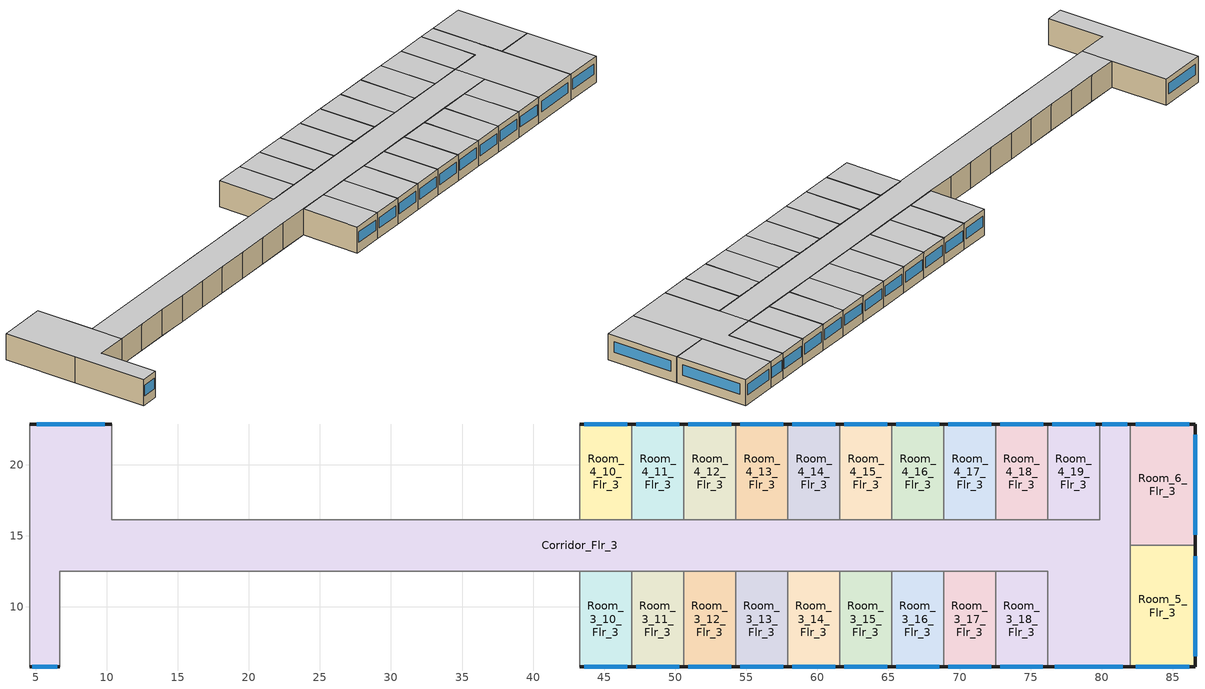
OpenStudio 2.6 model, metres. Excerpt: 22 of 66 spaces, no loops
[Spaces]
Room_6_Flr_3
 floor adiabatic (BTAP-Int-Wall): 86.56,22.86 86.56,14.33 81.99,14.33 81.99,22.86 z7.01
 wall outside: 86.56,14.33 86.56,22.86 81.99,22.86 z7.01:10.06
 wall to Corridor_Flr_3: 81.99,22.86 81.99,14.33 z7.01:10.06
 wall to Room_5_Flr_3: 81.99,14.33 86.56,14.33 z7.01:10.06
 window: 86.16,22.86 82.39,22.86 / 86.56,15.07 86.56,22.11 z8.11:9.33
 ceiling adiabatic (BTAP-Int-Wall): 86.56,14.33 86.56,22.86 81.99,22.86 81.99,14.33 z10.06
Corridor_Flr_3
 floor adiabatic (BTAP-Int-Wall): 76.2,16.15 76.2,12.5 10.36,12.5 10.36,16.15 z7.01; 81.99,22.86 81.99,5.79 76.2,5.79 76.2,16.15 79.86,16.15 79.86,22.86 z7.01; 10.36,22.86 10.36,12.5 6.71,12.5 6.71,5.79 4.57,5.79 4.57,22.86 z7.01
 wall outside: 81.99,22.86 79.86,22.86 / 4.57,5.79 6.71,5.79 / 10.36,22.86 4.57,22.86 / 76.2,5.79 81.99,5.79 z7.01:10.06
 wall to Room_4_19_Flr_3: 79.86,22.86 79.86,16.15 76.2,16.15 z7.01:10.06
 wall to Room_3_0_Flr_3: 6.71,5.79 6.71,12.5 10.36,12.5 z7.01:10.06
 wall to Room_2_Flr_3: 4.57,22.86 4.57,14.33 z7.01:10.06
 wall to Room_3_18_Flr_3: 72.53,12.5 76.2,12.5 76.2,5.79 z7.01:10.06
 wall to Room_5_Flr_3: 81.99,5.79 81.99,14.33 z7.01:10.06
 wall to Room_4_1_Flr_3: 14.02,16.15 10.36,16.15 10.36,22.86 z7.01:10.06
 wall to Room_1_Flr_3: 4.57,14.33 4.57,5.79 z7.01:10.06
 wall to Room_4_2_Flr_3: 17.68,16.15 14.02,16.15 z7.01:10.06
 wall to Room_3_17_Flr_3: 68.88,12.5 72.53,12.5 z7.01:10.06
 wall to Room_3_2_Flr_3: 14.02,12.5 17.68,12.5 z7.01:10.06
 wall to Room_3_8_Flr_3: 35.96,12.5 39.62,12.5 z7.01:10.06
 wall to Room_3_9_Flr_3: 39.62,12.5 43.28,12.5 z7.01:10.06
 wall to Room_3_3_Flr_3: 17.68,12.5 21.33,12.5 z7.01:10.06
 wall to Room_3_7_Flr_3: 32.3,12.5 35.96,12.5 z7.01:10.06
 wall to Room_3_4_Flr_3: 21.33,12.5 24.99,12.5 z7.01:10.06
 wall to Room_3_1_Flr_3: 10.36,12.5 14.02,12.5 z7.01:10.06
 wall to Room_3_6_Flr_3: 28.65,12.5 32.3,12.5 z7.01:10.06
 wall to Room_3_5_Flr_3: 24.99,12.5 28.65,12.5 z7.01:10.06
 wall to Room_3_14_Flr_3: 57.9,12.5 61.56,12.5 z7.01:10.06
 wall to Room_3_13_Flr_3: 54.25,12.5 57.9,12.5 z7.01:10.06
 wall to Room_3_15_Flr_3: 61.56,12.5 65.22,12.5 z7.01:10.06
 wall to Room_3_11_Flr_3: 46.93,12.5 50.59,12.5 z7.01:10.06
 wall to Room_3_10_Flr_3: 43.28,12.5 46.93,12.5 z7.01:10.06
 wall to Room_3_12_Flr_3: 50.59,12.5 54.25,12.5 z7.01:10.06
 wall to Room_3_16_Flr_3: 65.22,12.5 68.88,12.5 z7.01:10.06
 wall to Room_4_3_Flr_3: 21.34,16.15 17.68,16.15 z7.01:10.06
 wall to Room_4_4_Flr_3: 25,16.15 21.34,16.15 z7.01:10.06
 wall to Room_4_6_Flr_3: 32.31,16.15 28.65,16.15 z7.01:10.06
 wall to Room_4_10_Flr_3: 46.94,16.15 43.28,16.15 z7.01:10.06
 wall to Room_4_7_Flr_3: 35.97,16.15 32.31,16.15 z7.01:10.06
 wall to Room_4_9_Flr_3: 43.28,16.15 39.63,16.15 z7.01:10.06
 wall to Room_4_8_Flr_3: 39.63,16.15 35.97,16.15 z7.01:10.06
 wall to Room_4_11_Flr_3: 50.6,16.15 46.94,16.15 z7.01:10.06
 wall to Room_4_5_Flr_3: 28.65,16.15 25,16.15 z7.01:10.06
 wall to Room_4_14_Flr_3: 61.58,16.15 57.92,16.15 z7.01:10.06
 wall to Room_4_16_Flr_3: 68.89,16.15 65.23,16.15 z7.01:10.06
 wall to Room_4_17_Flr_3: 72.55,16.15 68.89,16.15 z7.01:10.06
 wall to Room_4_13_Flr_3: 57.92,16.15 54.26,16.15 z7.01:10.06
 wall to Room_4_18_Flr_3: 76.2,16.15 72.55,16.15 z7.01:10.06
 wall to Room_4_12_Flr_3: 54.26,16.15 50.6,16.15 z7.01:10.06
 wall to Room_4_15_Flr_3: 65.23,16.15 61.58,16.15 z7.01:10.06
 window: 81.81,22.86 80.04,22.86 / 9.86,22.86 5.08,22.86 / 76.71,5.79 81.48,5.79 / 4.76,5.79 6.52,5.79 z8.11:9.33
 ceiling adiabatic (BTAP-Int-Wall): 81.99,5.79 81.99,22.86 79.86,22.86 79.86,16.15 76.2,16.15 76.2,5.79 z10.06; 6.71,5.79 6.71,12.5 10.36,12.5 10.36,22.86 4.57,22.86 4.57,5.79 z10.06; 76.2,12.5 76.2,16.15 10.36,16.15 10.36,12.5 z10.06
Room_5_Flr_3
 floor adiabatic (BTAP-Int-Wall): 86.56,14.33 86.56,5.79 81.99,5.79 81.99,14.33 z7.01
 wall outside: 81.99,5.79 86.56,5.79 86.56,14.33 z7.01:10.06
 window: 86.56,6.54 86.56,13.58 / 82.39,5.79 86.16,5.79 z8.11:9.33
 ceiling adiabatic (BTAP-Int-Wall): 86.56,5.79 86.56,14.33 81.99,14.33 81.99,5.79 z10.06
Room_3_10_Flr_3
 floor adiabatic (BTAP-Int-Wall): 46.93,12.5 46.93,5.79 43.28,5.79 43.28,12.5 z7.01
 wall outside: 43.28,5.79 46.93,5.79 z7.01:10.06
 wall to Room_3_9_Flr_3: 43.28,12.5 43.28,5.79 z7.01:10.06
 wall to Room_3_11_Flr_3: 46.93,5.79 46.93,12.5 z7.01:10.06
 window: 43.6,5.79 46.61,5.79 z8.11:9.33
 ceiling adiabatic (BTAP-Int-Wall): 46.93,5.79 46.93,12.5 43.28,12.5 43.28,5.79 z10.06
Room_3_11_Flr_3
 floor adiabatic (BTAP-Int-Wall): 50.59,12.5 50.59,5.79 46.93,5.79 46.93,12.5 z7.01
 wall outside: 46.93,5.79 50.59,5.79 z7.01:10.06
 wall to Room_3_12_Flr_3: 50.59,5.79 50.59,12.5 z7.01:10.06
 window: 47.25,5.79 50.27,5.79 z8.11:9.33
 ceiling adiabatic (BTAP-Int-Wall): 50.59,5.79 50.59,12.5 46.93,12.5 46.93,5.79 z10.06
Room_3_12_Flr_3
 floor adiabatic (BTAP-Int-Wall): 54.25,12.5 54.25,5.79 50.59,5.79 50.59,12.5 z7.01
 wall outside: 50.59,5.79 54.25,5.79 z7.01:10.06
 wall to Room_3_13_Flr_3: 54.25,5.79 54.25,12.5 z7.01:10.06
 window: 50.91,5.79 53.93,5.79 z8.11:9.33
 ceiling adiabatic (BTAP-Int-Wall): 54.25,5.79 54.25,12.5 50.59,12.5 50.59,5.79 z10.06
Room_3_13_Flr_3
 floor adiabatic (BTAP-Int-Wall): 57.9,12.5 57.9,5.79 54.25,5.79 54.25,12.5 z7.01
 wall outside: 54.25,5.79 57.9,5.79 z7.01:10.06
 wall to Room_3_14_Flr_3: 57.9,5.79 57.9,12.5 z7.01:10.06
 window: 54.57,5.79 57.58,5.79 z8.11:9.33
 ceiling adiabatic (BTAP-Int-Wall): 57.9,5.79 57.9,12.5 54.25,12.5 54.25,5.79 z10.06
Room_3_14_Flr_3
 floor adiabatic (BTAP-Int-Wall): 61.56,12.5 61.56,5.79 57.9,5.79 57.9,12.5 z7.01
 wall outside: 57.9,5.79 61.56,5.79 z7.01:10.06
 wall to Room_3_15_Flr_3: 61.56,5.79 61.56,12.5 z7.01:10.06
 window: 58.22,5.79 61.24,5.79 z8.11:9.33
 ceiling adiabatic (BTAP-Int-Wall): 61.56,5.79 61.56,12.5 57.9,12.5 57.9,5.79 z10.06
Room_3_15_Flr_3
 floor adiabatic (BTAP-Int-Wall): 65.22,12.5 65.22,5.79 61.56,5.79 61.56,12.5 z7.01
 wall outside: 61.56,5.79 65.22,5.79 z7.01:10.06
 wall to Room_3_16_Flr_3: 65.22,5.79 65.22,12.5 z7.01:10.06
 window: 61.88,5.79 64.9,5.79 z8.11:9.33
 ceiling adiabatic (BTAP-Int-Wall): 65.22,5.79 65.22,12.5 61.56,12.5 61.56,5.79 z10.06
Room_3_16_Flr_3
 floor adiabatic (BTAP-Int-Wall): 68.88,12.5 68.88,5.79 65.22,5.79 65.22,12.5 z7.01
 wall outside: 65.22,5.79 68.88,5.79 z7.01:10.06
 wall to Room_3_17_Flr_3: 68.88,5.79 68.88,12.5 z7.01:10.06
 window: 65.54,5.79 68.56,5.79 z8.11:9.33
 ceiling adiabatic (BTAP-Int-Wall): 68.88,5.79 68.88,12.5 65.22,12.5 65.22,5.79 z10.06
Room_3_17_Flr_3
 floor adiabatic (BTAP-Int-Wall): 72.53,12.5 72.53,5.79 68.88,5.79 68.88,12.5 z7.01
 wall outside: 68.88,5.79 72.53,5.79 z7.01:10.06
 wall to Room_3_18_Flr_3: 72.53,5.79 72.53,12.5 z7.01:10.06
 window: 69.19,5.79 72.21,5.79 z8.11:9.33
 ceiling adiabatic (BTAP-Int-Wall): 72.53,5.79 72.53,12.5 68.88,12.5 68.88,5.79 z10.06
Room_3_18_Flr_3
 floor adiabatic (BTAP-Int-Wall): 76.2,12.5 76.2,5.79 72.53,5.79 72.53,12.5 z7.01
 wall outside: 72.53,5.79 76.2,5.79 z7.01:10.06
 window: 72.85,5.79 75.87,5.79 z8.11:9.33
 ceiling adiabatic (BTAP-Int-Wall): 76.2,5.79 76.2,12.5 72.53,12.5 72.53,5.79 z10.06
Room_4_10_Flr_3
 floor adiabatic (BTAP-Int-Wall): 46.94,22.86 46.94,16.15 43.28,16.15 43.28,22.86 z7.01
 wall outside: 46.94,22.86 43.28,22.86 z7.01:10.06
 wall to Room_4_9_Flr_3: 43.28,22.86 43.28,16.15 z7.01:10.06
 wall to Room_4_11_Flr_3: 46.94,16.15 46.94,22.86 z7.01:10.06
 window: 46.62,22.86 43.6,22.86 z8.11:9.33
 ceiling adiabatic (BTAP-Int-Wall): 46.94,16.15 46.94,22.86 43.28,22.86 43.28,16.15 z10.06
Room_4_11_Flr_3
 floor adiabatic (BTAP-Int-Wall): 50.6,22.86 50.6,16.15 46.94,16.15 46.94,22.86 z7.01
 wall outside: 50.6,22.86 46.94,22.86 z7.01:10.06
 wall to Room_4_12_Flr_3: 50.6,16.15 50.6,22.86 z7.01:10.06
 window: 50.28,22.86 47.26,22.86 z8.11:9.33
 ceiling adiabatic (BTAP-Int-Wall): 50.6,16.15 50.6,22.86 46.94,22.86 46.94,16.15 z10.06
Room_4_12_Flr_3
 floor adiabatic (BTAP-Int-Wall): 54.26,22.86 54.26,16.15 50.6,16.15 50.6,22.86 z7.01
 wall outside: 54.26,22.86 50.6,22.86 z7.01:10.06
 wall to Room_4_13_Flr_3: 54.26,16.15 54.26,22.86 z7.01:10.06
 window: 53.94,22.86 50.92,22.86 z8.11:9.33
 ceiling adiabatic (BTAP-Int-Wall): 54.26,16.15 54.26,22.86 50.6,22.86 50.6,16.15 z10.06
Room_4_13_Flr_3
 floor adiabatic (BTAP-Int-Wall): 57.92,22.86 57.92,16.15 54.26,16.15 54.26,22.86 z7.01
 wall outside: 57.92,22.86 54.26,22.86 z7.01:10.06
 wall to Room_4_14_Flr_3: 57.92,16.15 57.92,22.86 z7.01:10.06
 window: 57.6,22.86 54.58,22.86 z8.11:9.33
 ceiling adiabatic (BTAP-Int-Wall): 57.92,16.15 57.92,22.86 54.26,22.86 54.26,16.15 z10.06
Room_4_14_Flr_3
 floor adiabatic (BTAP-Int-Wall): 61.58,22.86 61.58,16.15 57.92,16.15 57.92,22.86 z7.01
 wall outside: 61.58,22.86 57.92,22.86 z7.01:10.06
 wall to Room_4_15_Flr_3: 61.58,16.15 61.58,22.86 z7.01:10.06
 window: 61.26,22.86 58.24,22.86 z8.11:9.33
 ceiling adiabatic (BTAP-Int-Wall): 61.58,16.15 61.58,22.86 57.92,22.86 57.92,16.15 z10.06
Room_4_15_Flr_3
 floor adiabatic (BTAP-Int-Wall): 65.23,22.86 65.23,16.15 61.58,16.15 61.58,22.86 z7.01
 wall outside: 65.23,22.86 61.58,22.86 z7.01:10.06
 wall to Room_4_16_Flr_3: 65.23,16.15 65.23,22.86 z7.01:10.06
 window: 64.91,22.86 61.9,22.86 z8.11:9.33
 ceiling adiabatic (BTAP-Int-Wall): 65.23,16.15 65.23,22.86 61.58,22.86 61.58,16.15 z10.06
Room_4_16_Flr_3
 floor adiabatic (BTAP-Int-Wall): 68.89,22.86 68.89,16.15 65.23,16.15 65.23,22.86 z7.01
 wall outside: 68.89,22.86 65.23,22.86 z7.01:10.06
 wall to Room_4_17_Flr_3: 68.89,16.15 68.89,22.86 z7.01:10.06
 window: 68.57,22.86 65.55,22.86 z8.11:9.33
 ceiling adiabatic (BTAP-Int-Wall): 68.89,16.15 68.89,22.86 65.23,22.86 65.23,16.15 z10.06
Room_4_17_Flr_3
 floor adiabatic (BTAP-Int-Wall): 72.55,22.86 72.55,16.15 68.89,16.15 68.89,22.86 z7.01
 wall outside: 72.55,22.86 68.89,22.86 z7.01:10.06
 wall to Room_4_18_Flr_3: 72.55,16.15 72.55,22.86 z7.01:10.06
 window: 72.23,22.86 69.21,22.86 z8.11:9.33
 ceiling adiabatic (BTAP-Int-Wall): 72.55,16.15 72.55,22.86 68.89,22.86 68.89,16.15 z10.06
Room_4_18_Flr_3
 floor adiabatic (BTAP-Int-Wall): 76.2,22.86 76.2,16.15 72.55,16.15 72.55,22.86 z7.01
 wall outside: 76.2,22.86 72.55,22.86 z7.01:10.06
 wall to Room_4_19_Flr_3: 76.2,16.15 76.2,22.86 z7.01:10.06
 window: 75.89,22.86 72.87,22.86 z8.11:9.33
 ceiling adiabatic (BTAP-Int-Wall): 76.2,16.15 76.2,22.86 72.55,22.86 72.55,16.15 z10.06
Room_4_19_Flr_3
 floor adiabatic (BTAP-Int-Wall): 79.86,22.86 79.86,16.15 76.2,16.15 76.2,22.86 z7.01
 wall outside: 79.86,22.86 76.2,22.86 z7.01:10.06
 window: 79.54,22.86 76.52,22.86 z8.11:9.33
 ceiling adiabatic (BTAP-Int-Wall): 79.86,16.15 79.86,22.86 76.2,22.86 76.2,16.15 z10.06
[Site]
Toronto Pearson Intl AP_ON_CAN: Latitude {deg}=43.677; Longitude {deg}=-79.631; Time Zone {hr}=-5; Elevation {m}=173.4; Terrain=City
[Building]
Building 1: North Axis {deg}=0; Default Construction Set=BTAP-Mass at hdd = 3890.0; Standards Number of Stories=7; Standards Number of Above Ground Stories=6; Standards Building Type=LargeHotel
[Site:WaterMainsTemperature]
Calculation Method=Correlation; Annual Average Outdoor Air Temperature {C}=9.05833; Maximum Difference In Monthly Average Outdoor Air Temperatures {deltaC}=28.3
[Site:GroundTemperature:BuildingSurface]
19.527, 19.502, 19.536, 19.598, 20.002, 21.64, 22.225, 22.375, 21.449, 20.121, 19.802, 19.633
[SizingPeriod:DesignDay] Barometric Pressure {Pa}=99259; Sky Clearness=0; Rain Indicator=0; Snow Indicator=0; Day of Month=21; Daylight Saving Time Indicator=0; Humidity Indicating Type=Wetbulb; Dry-Bulb Temperature Range Modifier Type=DefaultMultipliers
Name | Maximum Dry-Bulb Temperature {C} | Daily Dry-Bulb Temperature Range {deltaC} | Humidity Indicating Conditions at Maximum Dry-Bulb | Wind Speed {m/s} | Wind Direction {deg} | Month | Day Type | Solar Model Indicator | ASHRAE Taub | ASHRAE Taud
Toronto Pearson Intl AP Ann Clg .4% Condns DB=>MWB | 31.3 | 9.7 | 22.4 | 6 | 270 | 7 | SummerDesignDay | ASHRAETau | 0.425 | 2.27
Toronto Pearson Intl AP Ann Htg 99.6% Condns DB | -18 | 0 | -18 | 5.2 | 0 | 1 | WinterDesignDay | ASHRAEClearSky
[Material:NoMass] Roughness=Smooth; Thermal Absorptance=0.9; Solar Absorptance=0.7
Name | Thermal Resistance {m2-K/W} | Visible Absorptance
Typical Carpet Pad; Typical Carpet Pad 1 | 0.21648 | 0.8
Typical Insulation 1 | 5.20402 | 0.7
Typical Insulation 2 | 3.32618 | 0.7
Typical Insulation 3 | 5.46446 | 0.7
Typical Carpet Pad 2 | 1.25503 | 0.8
Typical Carpet Pad 3; Typical Carpet Pad 4 | 2.57255 | 0.8
Typical Insulation 4 | 0.454528 | 0.7
Typical Insulation 5 | 0.454545 | 0.7
[Material]
Name | Roughness | Thickness {m} | Conductivity {W/m-K} | Density {kg/m3} | Specific Heat {J/kg-K} | Thermal Absorptance | Solar Absorptance | Visible Absorptance
G05 25mm wood | MediumSmooth | 0.0254 | 0.15 | 608 | 1630 | 0.9 | 0.5 | 0.5
100mm Normalweight concrete floor 1 | MediumSmooth | 0.1016 | 2.31 | 2322 | 832
G01 13mm gypsum board 1 | Smooth | 0.0127 | 0.16 | 800 | 1090 | 0.9 | 0.7 | 0.5
4 in. Normalweight Concrete Floor 1 | MediumRough | 0.1016 | 2.31 | 2322 | 832 | 0.9 | 0.7 | 0.7
1IN Stucco 1 | Smooth | 0.0253 | 0.6918 | 1858 | 837 | 0.9 | 0.7 | 0.92
8IN CONCRETE HW RefBldg 1 | Rough | 0.2032 | 1.311 | 2240 | 836.8 | 0.9 | 0.7 | 0.7
1/2IN Gypsum 1 | Smooth | 0.0127 | 0.16 | 784.9 | 830 | 0.9 | 0.4 | 0.4
Metal Roof Surface 1; F08 Metal surface 1 | Smooth | 0.0008 | 45.28 | 7824 | 500 | 0.9 | 0.7 | 0.7
6 in. Normalweight Concrete Floor 1; 6 in. Normalweight Concrete Floor 2; 6 in. Normalweight Concrete Floor 3 | MediumRough | 0.1524 | 2.31 | 2322 | 832 | 0.9 | 0.7 | 0.7
[Construction]
BTAP-Int-Partition; BTAP-Int-Door: G05 25mm wood
BTAP-Int-Floor: 100mm Normalweight concrete floor 1, Typical Carpet Pad
BTAP-Int-Wall: G01 13mm gypsum board 1, G01 13mm gypsum board 1
BTAP-Int-Ceiling: Typical Carpet Pad, 100mm Normalweight concrete floor 1
BTAP-Int-Window: SimpleGlazing
BTAP-Ext-Floor-Mass:U-0.183: Typical Insulation 1, 4 in. Normalweight Concrete Floor 1, Typical Carpet Pad 1
BTAP-Ext-Wall-Mass:U-0.278: 1IN Stucco 1, 8IN CONCRETE HW RefBldg 1, Typical Insulation 2, 1/2IN Gypsum 1
BTAP-Ext-Roof-Metal:U-0.183: Metal Roof Surface 1, Typical Insulation 3
BTAP-Grnd-Floor-Mass:U-0.757: 6 in. Normalweight Concrete Floor 1, Typical Carpet Pad 2
BTAP-Grnd-Wall-Mass:U-0.379: 6 in. Normalweight Concrete Floor 2, Typical Carpet Pad 3
BTAP-Grnd-Roof-Mass:U-0.379: 6 in. Normalweight Concrete Floor 3, Typical Carpet Pad 4
BTAP-Ext-FixedWindow:U=0.220 SHGC=0.600; BTAP-Ext-GlassDoors:U=0.220 SHGC=0.600; BTAP-Ext-Skylights:U=0.220 SHGC=0.600; BTAP-Ext-DaylightDomes:U=0.220 SHGC=0.600; BTAP-Ext-DaylightDiffuser:U=0.220 SHGC=0.600: SimpleGlazing:U=0.220 SHGC=0.600
BTAP-Ext-Door:U-2.2: F08 Metal surface 1, Typical Insulation 4
BTAP-Ext-OverHeadDoor:U-2.2: Typical Insulation 5
[DefaultConstructionSet]
BTAP-Mass at hdd = 3890.0: Default Exterior Surface Constructions=BTAP-Mass at hdd = 3890.0; Default Interior Surface Constructions=Default Surface Constructions 2; Default Ground Contact Surface Constructions=BTAP-Mass at hdd = 3890.0 1; Default Exterior SubSurface Constructions=BTAP-Mass at hdd = 3890.0; Default Interior SubSurface Constructions=Default Sub Surface Constructions 2; Interior Partition Construction=BTAP-Int-Partition
[DefaultSurfaceConstructions]
Name | Floor Construction | Wall Construction | Roof Ceiling Construction
Default Surface Constructions 2 | BTAP-Int-Floor | BTAP-Int-Wall | BTAP-Int-Ceiling
BTAP-Mass at hdd = 3890.0 | BTAP-Ext-Floor-Mass:U-0.183 | BTAP-Ext-Wall-Mass:U-0.278 | BTAP-Ext-Roof-Metal:U-0.183
BTAP-Mass at hdd = 3890.0 1 | BTAP-Grnd-Floor-Mass:U-0.757 | BTAP-Grnd-Wall-Mass:U-0.379 | BTAP-Grnd-Roof-Mass:U-0.379
[DefaultSubSurfaceConstructions]
Name | Fixed Window Construction | Operable Window Construction | Door Construction | Glass Door Construction | Overhead Door Construction | Skylight Construction | Tubular Daylight Dome Construction | Tubular Daylight Diffuser Construction
Default Sub Surface Constructions 2 | BTAP-Int-Window | BTAP-Int-Window | BTAP-Int-Door
BTAP-Mass at hdd = 3890.0 | BTAP-Ext-FixedWindow:U=0.220 SHGC=0.600 | BTAP-Ext-FixedWindow:U=0.220 SHGC=0.600 | BTAP-Ext-Door:U-2.2 | BTAP-Ext-GlassDoors:U=0.220 SHGC=0.600 | BTAP-Ext-OverHeadDoor:U-2.2 | BTAP-Ext-Skylights:U=0.220 SHGC=0.600 | BTAP-Ext-DaylightDomes:U=0.220 SHGC=0.600 | BTAP-Ext-DaylightDiffuser:U=0.220 SHGC=0.600
[WindowMaterial:SimpleGlazingSystem] U-Factor {W/m2-K}=2.2; Solar Heat Gain Coefficient=0.6; Visible Transmittance=0.21
SimpleGlazing; SimpleGlazing:U=0.220 SHGC=0.600
[Space] Building Story=Building Story 3
Name | Space Type | Thermal Zone | Part of Total Floor Area
Corridor_Flr_3 | Space Function Corr. >= 2.4m wide-sch-F | WILD_ST=Corr. >= 2.4m wide-sch-E_FL=Building Story 3_SCH=F | Yes
Room_6_Flr_3 | Space Function Hotel/Motel - rooms | DU_BT=Space Function_ST=Hotel/Motel - rooms_FL=Building Story 3_SCHF 23 | Yes
Room_5_Flr_3 | Space Function Hotel/Motel - rooms | DU_BT=Space Function_ST=Hotel/Motel - rooms_FL=Building Story 3_SCHF 15 | Yes
Room_3_10_Flr_3 | Space Function Hotel/Motel - rooms | DU_BT=Space Function_ST=Hotel/Motel - rooms_FL=Building Story 3_SCHF 11
Room_3_11_Flr_3 | Space Function Hotel/Motel - rooms | DU_BT=Space Function_ST=Hotel/Motel - rooms_FL=Building Story 3_SCHF 37
Room_3_12_Flr_3 | Space Function Hotel/Motel - rooms | DU_BT=Space Function_ST=Hotel/Motel - rooms_FL=Building Story 3_SCHF 31
Room_3_13_Flr_3 | Space Function Hotel/Motel - rooms | DU_BT=Space Function_ST=Hotel/Motel - rooms_FL=Building Story 3_SCHF 38
Room_3_14_Flr_3 | Space Function Hotel/Motel - rooms | DU_BT=Space Function_ST=Hotel/Motel - rooms_FL=Building Story 3_SCHF 30
Room_3_15_Flr_3 | Space Function Hotel/Motel - rooms | DU_BT=Space Function_ST=Hotel/Motel - rooms_FL=Building Story 3_SCHF 25
Room_3_16_Flr_3 | Space Function Hotel/Motel - rooms | DU_BT=Space Function_ST=Hotel/Motel - rooms_FL=Building Story 3_SCHF 39
Room_3_17_Flr_3 | Space Function Hotel/Motel - rooms | DU_BT=Space Function_ST=Hotel/Motel - rooms_FL=Building Story 3_SCHF 40
Room_3_18_Flr_3 | Space Function Hotel/Motel - rooms | DU_BT=Space Function_ST=Hotel/Motel - rooms_FL=Building Story 3_SCHF 14
Room_4_10_Flr_3 | Space Function Hotel/Motel - rooms | DU_BT=Space Function_ST=Hotel/Motel - rooms_FL=Building Story 3_SCHF 19
Room_4_11_Flr_3 | Space Function Hotel/Motel - rooms | DU_BT=Space Function_ST=Hotel/Motel - rooms_FL=Building Story 3_SCHF 5
Room_4_12_Flr_3 | Space Function Hotel/Motel - rooms | DU_BT=Space Function_ST=Hotel/Motel - rooms_FL=Building Story 3_SCHF 7
Room_4_13_Flr_3 | Space Function Hotel/Motel - rooms | DU_BT=Space Function_ST=Hotel/Motel - rooms_FL=Building Story 3_SCHF 4
Room_4_14_Flr_3 | Space Function Hotel/Motel - rooms | DU_BT=Space Function_ST=Hotel/Motel - rooms_FL=Building Story 3_SCHF 3
Room_4_15_Flr_3 | Space Function Hotel/Motel - rooms | DU_BT=Space Function_ST=Hotel/Motel - rooms_FL=Building Story 3_SCHF 2
Room_4_16_Flr_3 | Space Function Hotel/Motel - rooms | DU_BT=Space Function_ST=Hotel/Motel - rooms_FL=Building Story 3_SCHF 10
Room_4_17_Flr_3 | Space Function Hotel/Motel - rooms | DU_BT=Space Function_ST=Hotel/Motel - rooms_FL=Building Story 3_SCHF 1
Room_4_18_Flr_3 | Space Function Hotel/Motel - rooms | DU_BT=Space Function_ST=Hotel/Motel - rooms_FL=Building Story 3_SCHF 6
Room_4_19_Flr_3 | Space Function Hotel/Motel - rooms | DU_BT=Space Function_ST=Hotel/Motel - rooms_FL=Building Story 3_SCHF
[BuildingStory]
Building Story 3: Nominal Z Coordinate {m}=7.008
[SpaceType] Standards Building Type=Space Function
Name | Default Schedule Set | Design Specification Outdoor Air Object | Standards Space Type
Space Function Hotel/Motel - rooms | Space Function Hotel/Motel - rooms Schedule Set | Space Function Hotel/Motel - rooms Ventilation | Hotel/Motel - rooms
Space Function Corr. >= 2.4m wide-sch-F | Space Function Corr. >= 2.4m wide-sch-F Schedule Set | Space Function Corr. >= 2.4m wide-sch-F Ventilation | Corr. >= 2.4m wide-sch-F
[People:Definition] Number of People Calculation Method=People/Area; Fraction Radiant=0.3
Name | People per Space Floor Area {person/m2}
Space Function Hotel/Motel - rooms People Definition | 0.0400417
Space Function Corr. >= 2.4m wide-sch-F People Definition | 0.0100104
[People] Work Efficiency Schedule=Work Efficiency Schedule; Clothing Insulation Schedule=Clothing Schedule; Air Velocity Schedule=Air Velocity Schedule; Multiplier=1
Name | People Definition | Space or SpaceType
Space Function Hotel/Motel - rooms People | Space Function Hotel/Motel - rooms People Definition | Space Function Hotel/Motel - rooms
Space Function Corr. >= 2.4m wide-sch-F People | Space Function Corr. >= 2.4m wide-sch-F People Definition | Space Function Corr. >= 2.4m wide-sch-F
[Lights:Definition] Design Level Calculation Method=Watts/Area; Fraction Radiant=0.5; Fraction Visible=0.2
Name | Watts per Space Floor Area {W/m2}
Space Function Hotel/Motel - rooms Lights Definition | 11.8999
Space Function Corr. >= 2.4m wide-sch-F Lights Definition | 7.09994
[Lights] Fraction Replaceable=1
Name | Lights Definition | Space or SpaceType
Space Function Hotel/Motel - rooms Lights | Space Function Hotel/Motel - rooms Lights Definition | Space Function Hotel/Motel - rooms
Space Function Corr. >= 2.4m wide-sch-F Lights | Space Function Corr. >= 2.4m wide-sch-F Lights Definition | Space Function Corr. >= 2.4m wide-sch-F
[DesignSpecification:OutdoorAir] Outdoor Air Method=Sum
Name | Outdoor Air Flow per Floor Area {m3/s-m2}
Space Function Hotel/Motel - rooms Ventilation | 0.0005588
Space Function Corr. >= 2.4m wide-sch-F Ventilation | 0.0003048
[DefaultScheduleSet] Number of People Schedule=NECB-F-Occupancy; People Activity Level Schedule=NECB-Activity; Lighting Schedule=NECB-F-Lighting; Electric Equipment Schedule=NECB-F-Electric-Equipment; Infiltration Schedule=Always On
Space Function Hotel/Motel - rooms Schedule Set; Space Function Corr. >= 2.4m wide-sch-F Schedule Set
[ThermostatSetpoint:DualSetpoint] Heating Setpoint Temperature Schedule=NECB-F-Thermostat Setpoint-Heating; Cooling Setpoint Temperature Schedule=NECB-F-Thermostat Setpoint-Cooling
Space Function Hotel/Motel - rooms Thermostat 59; Space Function Hotel/Motel - rooms Thermostat 60; Space Function Hotel/Motel - rooms Thermostat 62; Space Function Hotel/Motel - rooms Thermostat 63; Space Function Hotel/Motel - rooms Thermostat 64; Space Function Hotel/Motel - rooms Thermostat 65; Space Function Hotel/Motel - rooms Thermostat 66; Space Function Hotel/Motel - rooms Thermostat 67; Space Function Hotel/Motel - rooms Thermostat 71; Space Function Hotel/Motel - rooms Thermostat 72; Space Function Hotel/Motel - rooms Thermostat 75; Space Function Hotel/Motel - rooms Thermostat 76; Space Function Hotel/Motel - rooms Thermostat 80; Space Function Hotel/Motel - rooms Thermostat 85; Space Function Hotel/Motel - rooms Thermostat 87; Space Function Hotel/Motel - rooms Thermostat 94; Space Function Hotel/Motel - rooms Thermostat 95; Space Function Hotel/Motel - rooms Thermostat 102; Space Function Hotel/Motel - rooms Thermostat 103; Space Function Hotel/Motel - rooms Thermostat 104; Space Function Hotel/Motel - rooms Thermostat 105; Space Function Corr. >= 2.4m wide-sch-F Thermostat 2
[ElectricEquipment:Definition]
Space Function Hotel/Motel - rooms Elec Equip Definition: Design Level Calculation Method=Watts/Area; Watts per Space Floor Area {W/m2}=2.49998; Fraction Radiant=0.5
[ElectricEquipment]
Space Function Hotel/Motel - rooms Elec Equip: Electric Equipment Definition=Space Function Hotel/Motel - rooms Elec Equip Definition; Space or SpaceType=Space Function Hotel/Motel - rooms
[SpaceInfiltration:DesignFlowRate] Design Flow Rate Calculation Method=Flow/ExteriorArea
Name | Space or SpaceType | Schedule | Flow per Exterior Surface Area {m3/s-m2} | Constant Term Coefficient | Temperature Term Coefficient | Velocity Term Coefficient | Velocity Squared Term Coefficient
Corridor_Flr_3 Infiltration | Corridor_Flr_3 | Always On Discrete | 0.00025 | 0 | 0 | 0.224 | 0
Room_3_10_Flr_3 Infiltration | Room_3_10_Flr_3 | Always On Discrete | 0.00025 | 0 | 0 | 0.224 | 0
Room_3_11_Flr_3 Infiltration | Room_3_11_Flr_3 | Always On Discrete | 0.00025 | 0 | 0 | 0.224 | 0
Room_3_12_Flr_3 Infiltration | Room_3_12_Flr_3 | Always On Discrete | 0.00025 | 0 | 0 | 0.224 | 0
Room_3_13_Flr_3 Infiltration | Room_3_13_Flr_3 | Always On Discrete | 0.00025 | 0 | 0 | 0.224 | 0
Room_3_14_Flr_3 Infiltration | Room_3_14_Flr_3 | Always On Discrete | 0.00025 | 0 | 0 | 0.224 | 0
Room_3_15_Flr_3 Infiltration | Room_3_15_Flr_3 | Always On Discrete | 0.00025 | 0 | 0 | 0.224 | 0
Room_3_16_Flr_3 Infiltration | Room_3_16_Flr_3 | Always On Discrete | 0.00025 | 0 | 0 | 0.224 | 0
Room_3_17_Flr_3 Infiltration | Room_3_17_Flr_3 | Always On Discrete | 0.00025 | 0 | 0 | 0.224 | 0
Room_3_18_Flr_3 Infiltration | Room_3_18_Flr_3 | Always On Discrete | 0.00025 | 0 | 0 | 0.224 | 0
Room_4_10_Flr_3 Infiltration | Room_4_10_Flr_3 | Always On Discrete | 0.00025 | 0 | 0 | 0.224 | 0
Room_4_11_Flr_3 Infiltration | Room_4_11_Flr_3 | Always On Discrete | 0.00025 | 0 | 0 | 0.224 | 0
Room_4_12_Flr_3 Infiltration | Room_4_12_Flr_3 | Always On Discrete | 0.00025 | 0 | 0 | 0.224 | 0
Room_4_13_Flr_3 Infiltration | Room_4_13_Flr_3 | Always On Discrete | 0.00025 | 0 | 0 | 0.224 | 0
Room_4_14_Flr_3 Infiltration | Room_4_14_Flr_3 | Always On Discrete | 0.00025 | 0 | 0 | 0.224 | 0
Room_4_15_Flr_3 Infiltration | Room_4_15_Flr_3 | Always On Discrete | 0.00025 | 0 | 0 | 0.224 | 0
Room_4_16_Flr_3 Infiltration | Room_4_16_Flr_3 | Always On Discrete | 0.00025 | 0 | 0 | 0.224 | 0
Room_4_17_Flr_3 Infiltration | Room_4_17_Flr_3 | Always On Discrete | 0.00025 | 0 | 0 | 0.224 | 0
Room_4_18_Flr_3 Infiltration | Room_4_18_Flr_3 | Always On Discrete | 0.00025 | 0 | 0 | 0.224 | 0
Room_4_19_Flr_3 Infiltration | Room_4_19_Flr_3 | Always On Discrete | 0.00025 | 0 | 0 | 0.224 | 0
Room_5_Flr_3 Infiltration | Room_5_Flr_3 | Always On Discrete | 0.00025 | 0 | 0 | 0.224 | 0
Room_6_Flr_3 Infiltration | Room_6_Flr_3 | Always On Discrete | 0.00025 | 0 | 0 | 0.224 | 0
Space Function Corr. >= 2.4m wide-sch-F Infiltration | Space Function Corr. >= 2.4m wide-sch-F |  | 0.000250063
[ThermalZone] Multiplier=4; Use Ideal Air Loads=No
Name | Thermostat
DU_BT=Space Function_ST=Hotel/Motel - rooms_FL=Building Story 3_SCHF | Space Function Hotel/Motel - rooms Thermostat 59
DU_BT=Space Function_ST=Hotel/Motel - rooms_FL=Building Story 3_SCHF 1 | Space Function Hotel/Motel - rooms Thermostat 60
DU_BT=Space Function_ST=Hotel/Motel - rooms_FL=Building Story 3_SCHF 2 | Space Function Hotel/Motel - rooms Thermostat 62
DU_BT=Space Function_ST=Hotel/Motel - rooms_FL=Building Story 3_SCHF 3 | Space Function Hotel/Motel - rooms Thermostat 63
DU_BT=Space Function_ST=Hotel/Motel - rooms_FL=Building Story 3_SCHF 4 | Space Function Hotel/Motel - rooms Thermostat 64
DU_BT=Space Function_ST=Hotel/Motel - rooms_FL=Building Story 3_SCHF 5 | Space Function Hotel/Motel - rooms Thermostat 65
DU_BT=Space Function_ST=Hotel/Motel - rooms_FL=Building Story 3_SCHF 6 | Space Function Hotel/Motel - rooms Thermostat 66
DU_BT=Space Function_ST=Hotel/Motel - rooms_FL=Building Story 3_SCHF 7 | Space Function Hotel/Motel - rooms Thermostat 67
DU_BT=Space Function_ST=Hotel/Motel - rooms_FL=Building Story 3_SCHF 10 | Space Function Hotel/Motel - rooms Thermostat 71
DU_BT=Space Function_ST=Hotel/Motel - rooms_FL=Building Story 3_SCHF 11 | Space Function Hotel/Motel - rooms Thermostat 72
DU_BT=Space Function_ST=Hotel/Motel - rooms_FL=Building Story 3_SCHF 14 | Space Function Hotel/Motel - rooms Thermostat 75
DU_BT=Space Function_ST=Hotel/Motel - rooms_FL=Building Story 3_SCHF 15 | Space Function Hotel/Motel - rooms Thermostat 76
DU_BT=Space Function_ST=Hotel/Motel - rooms_FL=Building Story 3_SCHF 19 | Space Function Hotel/Motel - rooms Thermostat 80
DU_BT=Space Function_ST=Hotel/Motel - rooms_FL=Building Story 3_SCHF 23 | Space Function Hotel/Motel - rooms Thermostat 85
DU_BT=Space Function_ST=Hotel/Motel - rooms_FL=Building Story 3_SCHF 25 | Space Function Hotel/Motel - rooms Thermostat 87
DU_BT=Space Function_ST=Hotel/Motel - rooms_FL=Building Story 3_SCHF 30 | Space Function Hotel/Motel - rooms Thermostat 94
DU_BT=Space Function_ST=Hotel/Motel - rooms_FL=Building Story 3_SCHF 31 | Space Function Hotel/Motel - rooms Thermostat 95
DU_BT=Space Function_ST=Hotel/Motel - rooms_FL=Building Story 3_SCHF 37 | Space Function Hotel/Motel - rooms Thermostat 102
DU_BT=Space Function_ST=Hotel/Motel - rooms_FL=Building Story 3_SCHF 38 | Space Function Hotel/Motel - rooms Thermostat 103
DU_BT=Space Function_ST=Hotel/Motel - rooms_FL=Building Story 3_SCHF 39 | Space Function Hotel/Motel - rooms Thermostat 104
DU_BT=Space Function_ST=Hotel/Motel - rooms_FL=Building Story 3_SCHF 40 | Space Function Hotel/Motel - rooms Thermostat 105
WILD_ST=Corr. >= 2.4m wide-sch-E_FL=Building Story 3_SCH=F | Space Function Corr. >= 2.4m wide-sch-F Thermostat 2
[Schedule:Ruleset]
Clothing Schedule: Default Day Schedule=Clothing Schedule Default Winter Clothes
Air Velocity Schedule: Default Day Schedule=Air Velocity Schedule Default
Work Efficiency Schedule: Default Day Schedule=Work Efficiency Schedule Default
NECB-Activity: Default Day Schedule=NECB-Activity Default; Summer Design Day Schedule=NECB-Activity Summer Design Day; Winter Design Day Schedule=NECB-Activity Winter Design Day
Always On: Default Day Schedule=Always On Default
NECB-F-Occupancy: Default Day Schedule=NECB-F-Occupancy Default
NECB-F-Lighting: Default Day Schedule=NECB-F-Lighting Default
NECB-F-Electric-Equipment: Default Day Schedule=NECB-F-Electric-Equipment Default
NECB-F-Thermostat Setpoint-Heating: Default Day Schedule=NECB-F-Thermostat Setpoint-Heating Default
NECB-F-Thermostat Setpoint-Cooling: Default Day Schedule=NECB-F-Thermostat Setpoint-Cooling Default
[Schedule:Day]
Clothing Schedule Default Winter Clothes; Always On Default: 24, 0, 1
Clothing Schedule Summer Clothes: 24, 0, 0.5
Air Velocity Schedule Default: 24, 0, 0.2
Work Efficiency Schedule Default: 24, 0, 0
NECB-Activity Default; NECB-Activity Winter Design Day; NECB-Activity Summer Design Day: 24, 0, 130
NECB-F-Occupancy Default; NECB-F-Occupancy Default|Wkdy Day: 7, 0, 0.9, 8, 0, 0.7, 10, 0, 0.4, 16, 0, 0.2, 17, 0, 0.3, 20, 0, 0.5, 22, 0, 0.7, 23, 0, 0.8, 24, 0, 0.9
NECB-F-Occupancy Sat Day: 1, 0, 0.7, 7, 0, 0.9, 8, 0, 0.7, 10, 0, 0.5, 18, 0, 0.3, 19, 0, 0.5, 22, 0, 0.6, 24, 0, 0.7
NECB-F-Occupancy Sun|Hol Day: 1, 0, 0.8, 9, 0, 0.7, 12, 0, 0.5, 14, 0, 0.3, 17, 0, 0.2, 18, 0, 0.3, 20, 0, 0.4, 22, 0, 0.6, 24, 0, 0.8
NECB-F-Lighting Default; NECB-F-Lighting Default|Wkdy Day; NECB-F-Electric-Equipment Default; NECB-F-Electric-Equipment Default|Wkdy Day: 1, 0, 0.3, 3, 0, 0.2, 6, 0, 0.1, 7, 0, 0.2, 8, 0, 0.4, 9, 0, 0.5, 11, 0, 0.4, 12, 0, 0.3, 19, 0, 0.2, 20, 0, 0.6, 21, 0, 0.8, 22, 0, 0.9, 23, 0, 0.8, 24, 0, 0.6
NECB-F-Lighting Sat Day; NECB-F-Electric-Equipment Sat Day: 1, 0, 0.3, 3, 0, 0.2, 7, 0, 0.1, 9, 0, 0.3, 11, 0, 0.4, 12, 0, 0.3, 19, 0, 0.2, 20, 0, 0.6, 23, 0, 0.7, 24, 0, 0.6
NECB-F-Lighting Sun|Hol Day; NECB-F-Electric-Equipment Sun|Hol Day: 3, 0, 0.3, 7, 0, 0.2, 8, 0, 0.3, 10, 0, 0.4, 14, 0, 0.3, 19, 0, 0.2, 20, 0, 0.5, 21, 0, 0.7, 22, 0, 0.8, 23, 0, 0.6, 24, 0, 0.5
NECB-F-Thermostat Setpoint-Heating Default; NECB-F-Thermostat Setpoint-Heating Default|Wkdy Day; NECB-F-Thermostat Setpoint-Heating Sat Day; NECB-F-Thermostat Setpoint-Heating Sun|Hol Day: 1, 0, 22, 7, 0, 18, 8, 0, 20, 24, 0, 22
NECB-F-Thermostat Setpoint-Cooling Default; NECB-F-Thermostat Setpoint-Cooling Default|Wkdy Day; NECB-F-Thermostat Setpoint-Cooling Sat Day; NECB-F-Thermostat Setpoint-Cooling Sun|Hol Day: 24, 0, 24
[Schedule:Rule] Date Specification Type=DateRange; Start Day=1
Name | Schedule Ruleset | Rule Order | Day Schedule | Start Month | End Month | End Day | Apply Monday | Apply Tuesday | Apply Wednesday | Apply Thursday | Apply Friday | Apply Saturday | Apply Sunday
Schedule Rule 1 | Clothing Schedule | 0 | Clothing Schedule Summer Clothes | 5 | 9 | 30
Schedule Rule 62 | NECB-F-Occupancy | 2 | NECB-F-Occupancy Default|Wkdy Day | 1 | 12 | 31 | Yes | Yes | Yes | Yes | Yes
Schedule Rule 63 | NECB-F-Occupancy | 1 | NECB-F-Occupancy Sat Day | 1 | 12 | 31 |  |  |  |  |  | Yes
Schedule Rule 64 | NECB-F-Occupancy | 0 | NECB-F-Occupancy Sun|Hol Day | 1 | 12 | 31 |  |  |  |  |  |  | Yes
Schedule Rule 65 | NECB-F-Lighting | 2 | NECB-F-Lighting Default|Wkdy Day | 1 | 12 | 31 | Yes | Yes | Yes | Yes | Yes
Schedule Rule 66 | NECB-F-Lighting | 1 | NECB-F-Lighting Sat Day | 1 | 12 | 31 |  |  |  |  |  | Yes
Schedule Rule 67 | NECB-F-Lighting | 0 | NECB-F-Lighting Sun|Hol Day | 1 | 12 | 31 |  |  |  |  |  |  | Yes
Schedule Rule 68 | NECB-F-Electric-Equipment | 2 | NECB-F-Electric-Equipment Default|Wkdy Day | 1 | 12 | 31 | Yes | Yes | Yes | Yes | Yes
Schedule Rule 69 | NECB-F-Electric-Equipment | 1 | NECB-F-Electric-Equipment Sat Day | 1 | 12 | 31 |  |  |  |  |  | Yes
Schedule Rule 70 | NECB-F-Electric-Equipment | 0 | NECB-F-Electric-Equipment Sun|Hol Day | 1 | 12 | 31 |  |  |  |  |  |  | Yes
Schedule Rule 71 | NECB-F-Thermostat Setpoint-Heating | 2 | NECB-F-Thermostat Setpoint-Heating Default|Wkdy Day | 1 | 12 | 31 | Yes | Yes | Yes | Yes | Yes
Schedule Rule 72 | NECB-F-Thermostat Setpoint-Heating | 1 | NECB-F-Thermostat Setpoint-Heating Sat Day | 1 | 12 | 31 |  |  |  |  |  | Yes
Schedule Rule 73 | NECB-F-Thermostat Setpoint-Heating | 0 | NECB-F-Thermostat Setpoint-Heating Sun|Hol Day | 1 | 12 | 31 |  |  |  |  |  |  | Yes
Schedule Rule 74 | NECB-F-Thermostat Setpoint-Cooling | 2 | NECB-F-Thermostat Setpoint-Cooling Default|Wkdy Day | 1 | 12 | 31 | Yes | Yes | Yes | Yes | Yes
Schedule Rule 75 | NECB-F-Thermostat Setpoint-Cooling | 1 | NECB-F-Thermostat Setpoint-Cooling Sat Day | 1 | 12 | 31 |  |  |  |  |  | Yes
Schedule Rule 76 | NECB-F-Thermostat Setpoint-Cooling | 0 | NECB-F-Thermostat Setpoint-Cooling Sun|Hol Day | 1 | 12 | 31 |  |  |  |  |  |  | Yes
[Schedule:Constant]
Always On Discrete: Value=1
